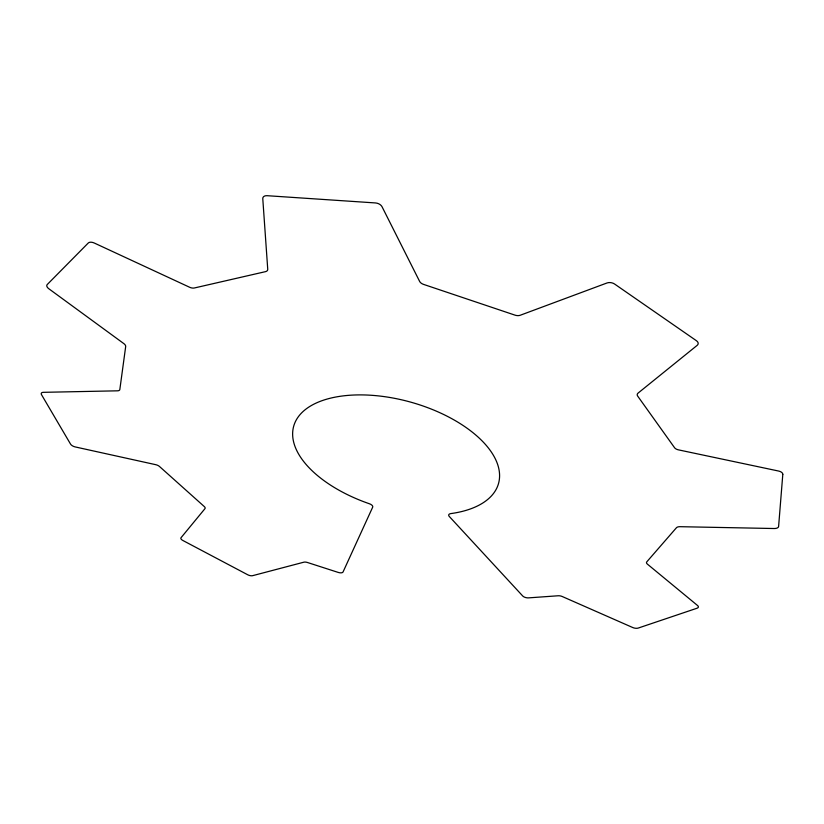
<?xml version="1.0" encoding="UTF-8"?>
<svg xmlns="http://www.w3.org/2000/svg" width="824" height="824" viewBox="0 0 824 824"><rect width="100%" height="100%" fill="white"/><g stroke="black" fill="none" stroke-linecap="round" stroke-linejoin="round"><path stroke-width="1.24" d="M782.8 474.367L778.608 526.454A5.212 2.616 7.4 0 1 774.21 528.524L679.996 526.691A4.995 2.493 9.4 0 0 676.401 527.782L646.799 561.844A4.769 2.287 10.2 0 0 647.365 564.1L697.609 605.558A4.635 2.132 9.6 0 1 697.063 608.215L638.26 628.053A4.419 1.978 10.8 0 1 632.77 627.548L562.236 596.514A4.419 2.019 12.1 0 0 558.116 595.773L528.514 597.874A4.378 1.988 12.7 0 1 522.715 595.989L449.265 516.442A4.645 2.276 14.2 0 1 450.779 513.599A106.337 54.703 15.6 0 0 467.641 428.635A106.337 54.703 15.6 0 0 305.941 409.106A106.337 54.703 15.6 0 0 369.451 503.783A4.573 2.215 15.9 0 1 372.685 507.162L343.042 571.99A4.202 1.875 16.1 0 1 338.242 572.423L307.445 562.493A4.192 1.864 16.7 0 0 303.788 562.205L252.649 575.667A4.069 1.741 17.5 0 1 247.725 574.771L182.887 540.493A4.161 1.813 18.7 0 1 181.002 537.753L204.96 508.655A4.347 1.978 18.8 0 0 204.28 506.554L159.526 466.518A4.501 2.091 19.9 0 0 155.746 464.685L75.252 446.938A4.542 2.07 21.4 0 1 70.555 444.115L41.499 394.655A4.769 2.256 22.5 0 1 43.322 392.327L117.492 390.823A4.872 2.4 21.6 0 0 119.84 389.464L125.681 346.543A5.109 2.627 22.2 0 0 123.816 343.598L48.863 288.781A5.366 2.802 24.3 0 1 47.184 284.589L88.261 243.008A5.614 3.1 24.5 0 1 94.369 243.059L189.572 287.236A5.49 3.08 21.9 0 0 194.433 287.967L265.524 271.642A5.644 3.317 20.7 0 0 267.738 269.211L262.774 198.666A6.015 3.729 21.7 0 1 267.161 195.7L375.476 202.941A6.087 3.904 18.5 0 1 382.027 206.711L419.622 281.396A5.778 3.533 16.1 0 0 423.567 284.393L515.01 315.139A5.768 3.502 13.2 0 0 520.263 315.242L606.979 282.982A6.056 3.801 10.2 0 1 614.632 284.053L696.445 340.734A5.953 3.564 8 0 1 697.176 345.349L638.054 393.12A5.583 3.183 9.6 0 0 637.694 396.117L674.547 447.7A5.397 2.936 9 0 0 678.513 449.873L778.598 471.04A5.48 2.905 6.9 0 1 782.8 474.367"/></g></svg>
